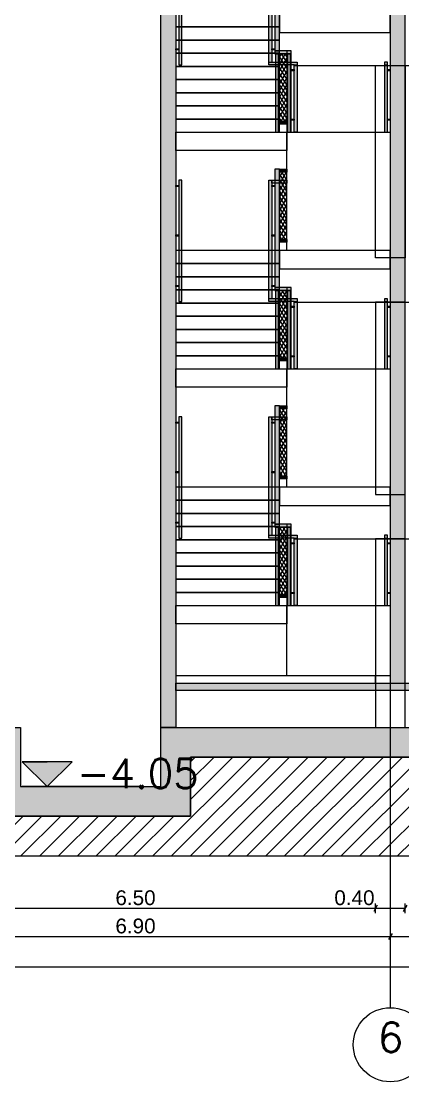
# Model space of a CAD drawing. Header units: millimetres. Extents: x 476244520 to 476657119, y 4620824743 to 4621446928.
# Drawn here: x 476641670 to 476646827, y 4621115729 to 4621130070 of the extents above; entities that cross this region are included whole.
import ezdxf

# ---------------------------------------------------------------- set-up
doc = ezdxf.new("R2010")
doc.units = ezdxf.units.MM
doc.header["$MEASUREMENT"] = 0
for name, color, linetype, lineweight in [('0_0 Architecture_Pen_No__7', 7, 'Continuous', 0), ('0_0 Architecture_Pen_No__8', 8, 'Continuous', 0), ('0_Pen_No__1_Pen_No__250', 7, 'Continuous', 0), ('0_Pen_No__250_Pen_No__142', 142, 'Continuous', 0), ('2D Drafting - General_Pen_No__250_Pen_No__7', 7, 'Continuous', 0), ('Annotation - Text_Pen_No__7_Pen_No__144', 144, 'Continuous', 0), ('gegmebi_Pen_No__7_Pen_No__250', 7, 'Continuous', 0), ('New_0_Pen_No__42_Pen_No__250_Pen_No__250', 7, 'Continuous', 0), ('New_2D Drafting - General_Pen_No__1', 1, 'Continuous', 0), ('New_2D Drafting - General_Pen_No__250_Pen_No__154', 154, 'Continuous', 0), ('New_2D Drafting - General_Pen_No__250_Pen_No__7', 7, 'Continuous', 0), ('New_2D Drafting - General_Pen_No__4', 7, 'Continuous', 0), ('New_2D Drafting - General_Pen_No__7_Pen_No__250', 7, 'Continuous', 0), ('New_2D Drafting - General_Pen_No__7_Pen_No__7', 7, 'Continuous', 0), ('New_gegmebi_Pen_No__7_Pen_No__4', 7, 'Continuous', 0), ('zoma_Pen_No__142', 142, 'Continuous', 0), ('zoma_Pen_No__1_Pen_No__142', 142, 'Continuous', 0), ('zoma_Pen_No__5_Pen_No__5_Pen_No__142', 142, 'Continuous', 0)]:
    doc.layers.add(name, color=color, linetype=linetype, lineweight=lineweight)
doc.layers.add('New_gegmebi_Pen_No__7_Pen_No__252', color=7, linetype='Continuous', lineweight=0, true_color=0x666666)
doc.layers.add('zoma', color=7, linetype='Continuous')
doc.styles.add('GENERATED_STYLE_2', font='arial.ttf')
doc.dimstyles.new('GENERATED_STYLE__1', dxfattribs={"dimtxt": 200, "dimasz": 64.421331, "dimexe": 0.18, "dimexo": 3, "dimgap": 0.09, "dimtad": 1, "dimtih": 1, "dimtoh": 1, "dimlfac": 0.001, "dimzin": 0, "dimdsep": 46, "dimtxsty": 'GENERATED_STYLE_2', "dimblk": 'ARROWHEAD_2', "dimblk1": 'ARROWHEAD_2', "dimblk2": 'ARROWHEAD_2', "dimcen": 0.09, "dimclrd": 142, "dimclre": 142, "dimclrt": 142, "dimadec": 0, "dimazin": 0, "dimtfac": 1, "dimtdec": 4, "dimtmove": 0, "dimatfit": 3, "dimfxl": 1, "dimtolj": 1, "dimtzin": 0, "dimarcsym": 0})
pattern_1 = [(60, (476844527.15, 4621385791.044), (-38.971143, 22.5), []), (122.833095, (476844527.15, 4621385791.044), (36.8060797, 18.75), [])]

# ---------------------------------------------------------------- blocks, each defined once
blk = doc.blocks.new('*D582', base_point=(476844527, 4621385791))
at = {"layer": 'zoma_Pen_No__142', "color": 142, "linetype": 'Continuous', "lineweight": 0, "transparency": 16777216}
for p, q in [((476612117, 4621117285), (476612159, 4621117285)), ((476612183, 4621117327), (476612134, 4621117243)), ((476612159, 4621117221), (476612159, 4621117349)), ((476612159, 4621117285), (476653559, 4621117285)), ((476653534, 4621117243), (476653583, 4621117327)), ((476653559, 4621117221), (476653559, 4621117349)), ((476653559, 4621117285), (476653600, 4621117285))]:
    blk.add_line(p, q, dxfattribs=at)
at = {"layer": 'zoma_Pen_No__142', "color": 142, "lineweight": 0, "transparency": 16777216, "insert": (476632517, 4621117325), "char_height": 200, "attachment_point": 7, "style": 'GENERATED_STYLE_2'}
blk.add_mtext('\\A1;{\\pql;\\fArial CYR|b0|i0|c204|p34;41.40}', dxfattribs=at)
blk = doc.blocks.new('ARROWHEAD_2')
at = {"color": 0, "linetype": 'Continuous', "lineweight": 0}
for p, q in [((0, 0), (-1, 0)), ((-0.38, -0.66), (0.38, 0.66))]:
    blk.add_line(p, q, dxfattribs=at)
blk = doc.blocks.new('*D587', base_point=(476844527, 4621385791))
at = {"layer": 'zoma_Pen_No__142', "color": 142, "linetype": 'Continuous', "lineweight": 0, "transparency": 16777216}
for p, q in [((476639783, 4621117736), (476639734, 4621117651)), ((476639759, 4621117630), (476639759, 4621117757)), ((476639759, 4621117693), (476646659, 4621117693)), ((476646683, 4621117736), (476646634, 4621117651)), ((476646659, 4621117630), (476646659, 4621117757))]:
    blk.add_line(p, q, dxfattribs=at)
at = {"layer": 'zoma_Pen_No__142', "color": 142, "lineweight": 0, "transparency": 16777216, "insert": (476642943, 4621117733), "char_height": 200, "attachment_point": 7, "style": 'GENERATED_STYLE_2'}
blk.add_mtext('\\A1;{\\pql;\\fArial CYR|b0|i0|c204|p34;6.90}', dxfattribs=at)
blk = doc.blocks.new('*D588', base_point=(476844527, 4621385791))
at = {"layer": 'zoma_Pen_No__142', "color": 142, "linetype": 'Continuous', "lineweight": 0, "transparency": 16777216}
for p, q in [((476646683, 4621117736), (476646634, 4621117651)), ((476646659, 4621117630), (476646659, 4621117757)), ((476646659, 4621117693), (476653559, 4621117693)), ((476653534, 4621117651), (476653583, 4621117736)), ((476653559, 4621117630), (476653559, 4621117757)), ((476653559, 4621117693), (476653600, 4621117693))]:
    blk.add_line(p, q, dxfattribs=at)
at = {"layer": 'zoma_Pen_No__142', "color": 142, "lineweight": 0, "transparency": 16777216, "insert": (476649843, 4621117733), "char_height": 200, "attachment_point": 7, "style": 'GENERATED_STYLE_2'}
blk.add_mtext('\\A1;{\\pql;\\fArial CYR|b0|i0|c204|p34;6.90}', dxfattribs=at)
blk = doc.blocks.new('*D702', base_point=(476844527, 4621385791))
at = {"layer": 'zoma_Pen_No__142', "color": 142, "linetype": 'Continuous', "lineweight": 0, "transparency": 16777216}
for p, q in [((476639983, 4621118117), (476639934, 4621118033)), ((476639959, 4621118011), (476639959, 4621118139)), ((476646483, 4621118117), (476646434, 4621118033)), ((476646459, 4621118011), (476646459, 4621118139)), ((476639959, 4621118075), (476646459, 4621118075))]:
    blk.add_line(p, q, dxfattribs=at)
at = {"layer": 'zoma_Pen_No__142', "color": 142, "lineweight": 0, "transparency": 16777216, "char_height": 200, "attachment_point": 7, "style": 'GENERATED_STYLE_2'}
for s, insert in [('\\A1;{\\pql;\\fArial CYR|b0|i0|c204|p34;6.50}', (476642943, 4621118115)), ('\\A1;{\\pql;\\fArial CYR|b0|i0|c204|p34;0.40}', (476645902, 4621118115))]:
    blk.add_mtext(s, dxfattribs=dict(at, insert=insert))
blk = doc.blocks.new('*D703', base_point=(476844527, 4621385791))
at = {"layer": 'zoma_Pen_No__142', "color": 142, "linetype": 'Continuous', "lineweight": 0, "transparency": 16777216}
for p, q in [((476646483, 4621118117), (476646434, 4621118033)), ((476646459, 4621118011), (476646459, 4621118139))]:
    blk.add_line(p, q, dxfattribs=at)
blk = doc.blocks.new('*D704', base_point=(476844527, 4621385791))
at = {"layer": 'zoma_Pen_No__142', "color": 142, "linetype": 'Continuous', "lineweight": 0, "transparency": 16777216}
for p, q in [((476646483, 4621118117), (476646434, 4621118033)), ((476646459, 4621118011), (476646459, 4621118139)), ((476646883, 4621118117), (476646834, 4621118033)), ((476646859, 4621118011), (476646859, 4621118139)), ((476646459, 4621118075), (476646859, 4621118075))]:
    blk.add_line(p, q, dxfattribs=at)

msp = doc.modelspace()

# ---------------------------------------------------------------- hatches: boundary and pattern name
at = {"layer": '0_0 Architecture_Pen_No__8', "linetype": 'Continuous', "lineweight": 0, "true_color": 0x404040}
msp.add_hatch(color=250, dxfattribs=at).paths.add_polyline_path([(476611958.839, 4621120519.777), (476622158.839, 4621120519.777), (476622158.839, 4621119719.665), (476624058.839, 4621119719.665), (476624058.839, 4621120519.777), (476624750.499, 4621120519.777), (476641658.838, 4621120519.777), (476641658.838, 4621119719.665), (476643558.838, 4621119719.665), (476643558.838, 4621120519.777), (476644250.498, 4621120519.777), (476653758.839, 4621120519.777), (476653758.839, 4621120119.776), (476643958.498, 4621120119.776), (476643958.498, 4621119719.665), (476643958.498, 4621119319.665), (476641458.838, 4621119319.665), (476641258.872, 4621119319.665), (476641258.872, 4621120119.776), (476624458.499, 4621120119.776), (476624458.499, 4621119719.665), (476624458.499, 4621119319.665), (476621958.839, 4621119319.665), (476621758.873, 4621119319.665), (476621758.873, 4621120119.777), (476611958.839, 4621120119.777)])
at = {"layer": '0_Pen_No__250_Pen_No__142', "linetype": 'Continuous', "lineweight": 0}
msp.add_hatch(color=142, dxfattribs=at).paths.add_polyline_path([(476642019.202, 4621119719.665), (476642356.73, 4621120057.359), (476641681.508, 4621120057.194)])
at = {"layer": '2D Drafting - General_Pen_No__250_Pen_No__7', "linetype": 'Continuous', "lineweight": 0}
msp.add_hatch(color=7, dxfattribs=at).paths.add_polyline_path([(476643758.838, 4621121119.777), (476653558.81, 4621121119.777), (476653558.81, 4621121019.777), (476643758.838, 4621121019.777)])
at = {"layer": 'New_2D Drafting - General_Pen_No__1', "linetype": 'Continuous', "lineweight": 0}
for points in [[(476645158.839, 4621129667.945), (476645158.839, 4621131269.947), (476645098.839, 4621131269.947), (476645098.839, 4621129667.947)], [(476643798.839, 4621129480.216), (476643838.839, 4621129480.216), (476643838.839, 4621131119.917), (476643798.839, 4621131119.917)], [(476645399.002, 4621129518.247), (476645399.002, 4621129480.247), (476645399.002, 4621128567.946), (476645359.338, 4621128567.946), (476645359.338, 4621129478.247), (476645018.839, 4621129478.247), (476645018.839, 4621131119.947), (476645058.839, 4621131119.947), (476645058.839, 4621129518.247)], [(476643758.839, 4621129698.041), (476643798.839, 4621129698.041), (476643798.839, 4621129683.427), (476643758.839, 4621129683.427)], [(476645058.839, 4621129697.071), (476645098.839, 4621129697.071), (476645098.839, 4621129682.458), (476645058.839, 4621129682.458)], [(476645319.338, 4621129627.959), (476645319.338, 4621129667.947), (476645098.839, 4621129667.947), (476645098.839, 4621129627.965)], [(476645108.339, 4621128567.947), (476645148.819, 4621128567.947), (476645148.819, 4621129627.961), (476645108.339, 4621129627.961)], [(476645319.338, 4621128567.946), (476645319.338, 4621129667.947), (476645259.338, 4621129667.947), (476645259.338, 4621128567.947)], [(476645268.838, 4621128567.947), (476645309.319, 4621128567.947), (476645309.319, 4621129627.961), (476645268.838, 4621129627.961)], [(476645319.338, 4621129415.372), (476645359.338, 4621129415.372), (476645359.338, 4621129400.759), (476645319.338, 4621129400.759)], [(476646578.839, 4621128567.918), (476646618.839, 4621128567.918), (476646618.839, 4621129517.918), (476646578.839, 4621129517.918)], [(476646618.839, 4621129415.344), (476646658.838, 4621129415.344), (476646658.838, 4621129400.73), (476646618.839, 4621129400.73)], [(476645148.827, 4621128717.947), (476645268.832, 4621128717.947), (476645268.832, 4621128678.334), (476645148.827, 4621128678.334)], [(476645319.338, 4621128745.108), (476645359.338, 4621128745.108), (476645359.338, 4621128730.495), (476645319.338, 4621128730.495)], [(476646618.839, 4621128745.079), (476646658.838, 4621128745.079), (476646658.838, 4621128730.466), (476646618.839, 4621128730.466)], [(476645158.839, 4621126467.945), (476645158.839, 4621128069.947), (476645098.839, 4621128069.947), (476645098.839, 4621126467.947)], [(476645158.839, 4621128069.947), (476645258.839, 4621128069.947), (476645258.839, 4621128030.334), (476645158.839, 4621128030.334)], [(476643758.839, 4621127849.887), (476643798.839, 4621127849.887), (476643798.839, 4621127835.274), (476643758.839, 4621127835.274)], [(476643798.839, 4621126280.216), (476643838.839, 4621126280.216), (476643838.839, 4621127919.917), (476643798.839, 4621127919.917)], [(476645399.002, 4621126318.247), (476645399.002, 4621126280.247), (476645399.002, 4621125367.946), (476645359.338, 4621125367.946), (476645359.338, 4621126278.247), (476645018.839, 4621126278.247), (476645018.839, 4621127919.947), (476645058.839, 4621127919.947), (476645058.839, 4621126318.247)], [(476645058.839, 4621127919.947), (476645258.831, 4621127919.947), (476645258.831, 4621127880.334), (476645058.839, 4621127880.334)], [(476645058.839, 4621127849.918), (476645098.839, 4621127849.918), (476645098.839, 4621127835.304), (476645058.839, 4621127835.304)], [(476643758.839, 4621127179.623), (476643798.839, 4621127179.623), (476643798.839, 4621127165.009), (476643758.839, 4621127165.009)], [(476645058.839, 4621127179.653), (476645098.839, 4621127179.653), (476645098.839, 4621127165.04), (476645058.839, 4621127165.04)], [(476645158.839, 4621127119.947), (476645258.839, 4621127119.947), (476645258.839, 4621127080.334), (476645158.839, 4621127080.334)], [(476643758.839, 4621126498.041), (476643798.839, 4621126498.041), (476643798.839, 4621126483.427), (476643758.839, 4621126483.427)], [(476645058.839, 4621126497.071), (476645098.839, 4621126497.071), (476645098.839, 4621126482.458), (476645058.839, 4621126482.458)], [(476645319.338, 4621126427.959), (476645319.338, 4621126467.947), (476645098.839, 4621126467.947), (476645098.839, 4621126427.965)], [(476645108.339, 4621125367.947), (476645148.819, 4621125367.947), (476645148.819, 4621126427.961), (476645108.339, 4621126427.961)], [(476645319.338, 4621125367.946), (476645319.338, 4621126467.947), (476645259.338, 4621126467.947), (476645259.338, 4621125367.947)], [(476645268.838, 4621125367.947), (476645309.319, 4621125367.947), (476645309.319, 4621126427.961), (476645268.838, 4621126427.961)], [(476646578.839, 4621125367.918), (476646618.839, 4621125367.918), (476646618.839, 4621126317.918), (476646578.839, 4621126317.918)], [(476645319.338, 4621126215.372), (476645359.338, 4621126215.372), (476645359.338, 4621126200.759), (476645319.338, 4621126200.759)], [(476646618.839, 4621126215.344), (476646658.838, 4621126215.344), (476646658.838, 4621126200.73), (476646618.839, 4621126200.73)], [(476645319.338, 4621125545.108), (476645359.338, 4621125545.108), (476645359.338, 4621125530.495), (476645319.338, 4621125530.495)], [(476646618.839, 4621125545.079), (476646658.838, 4621125545.079), (476646658.838, 4621125530.466), (476646618.839, 4621125530.466)], [(476645148.827, 4621125517.947), (476645268.832, 4621125517.947), (476645268.832, 4621125478.334), (476645148.827, 4621125478.334)], [(476645158.839, 4621123268.945), (476645158.839, 4621124869.947), (476645098.839, 4621124869.947), (476645098.839, 4621123268.947)], [(476645158.839, 4621124869.947), (476645258.839, 4621124869.947), (476645258.839, 4621124830.334), (476645158.839, 4621124830.334)], [(476643798.839, 4621123080.216), (476643838.839, 4621123080.216), (476643838.839, 4621124719.917), (476643798.839, 4621124719.917)], [(476645399.002, 4621123119.247), (476645399.002, 4621123080.247), (476645399.002, 4621122168.947), (476645359.338, 4621122168.947), (476645359.338, 4621123079.247), (476645018.839, 4621123079.247), (476645018.839, 4621124719.947), (476645058.839, 4621124719.947), (476645058.839, 4621123119.247)], [(476645058.839, 4621124719.947), (476645258.831, 4621124719.947), (476645258.831, 4621124680.334), (476645058.839, 4621124680.334)], [(476643758.839, 4621124649.887), (476643798.839, 4621124649.887), (476643798.839, 4621124635.274), (476643758.839, 4621124635.274)], [(476645058.839, 4621124649.918), (476645098.839, 4621124649.918), (476645098.839, 4621124635.304), (476645058.839, 4621124635.304)], [(476643758.839, 4621123979.623), (476643798.839, 4621123979.623), (476643798.839, 4621123965.009), (476643758.839, 4621123965.009)], [(476645058.839, 4621123979.653), (476645098.839, 4621123979.653), (476645098.839, 4621123965.04), (476645058.839, 4621123965.04)], [(476645158.839, 4621123919.947), (476645258.839, 4621123919.947), (476645258.839, 4621123880.334), (476645158.839, 4621123880.334)], [(476643758.839, 4621123298.041), (476643798.839, 4621123298.041), (476643798.839, 4621123283.427), (476643758.839, 4621123283.427)], [(476645058.839, 4621123297.071), (476645098.839, 4621123297.071), (476645098.839, 4621123282.458), (476645058.839, 4621123282.458)], [(476645319.338, 4621123228.959), (476645319.338, 4621123268.947), (476645098.839, 4621123268.947), (476645098.839, 4621123228.965)], [(476645319.338, 4621122168.946), (476645319.338, 4621123268.947), (476645259.338, 4621123268.947), (476645259.338, 4621122168.947)], [(476645108.339, 4621122168.947), (476645148.819, 4621122168.947), (476645148.819, 4621123228.961), (476645108.339, 4621123228.961)], [(476645268.838, 4621122168.947), (476645309.319, 4621122168.947), (476645309.319, 4621123228.961), (476645268.838, 4621123228.961)], [(476646578.839, 4621122168.947), (476646618.839, 4621122168.947), (476646618.839, 4621123118.947), (476646578.839, 4621123118.947)], [(476645319.338, 4621123016.372), (476645359.338, 4621123016.372), (476645359.338, 4621123001.759), (476645319.338, 4621123001.759)], [(476646618.839, 4621123016.372), (476646658.838, 4621123016.372), (476646658.838, 4621123001.759), (476646618.839, 4621123001.759)], [(476645148.827, 4621122318.947), (476645268.832, 4621122318.947), (476645268.832, 4621122279.334), (476645148.827, 4621122279.334)], [(476645319.338, 4621122346.108), (476645359.338, 4621122346.108), (476645359.338, 4621122331.495), (476645319.338, 4621122331.495)], [(476646618.839, 4621122346.108), (476646658.838, 4621122346.108), (476646658.838, 4621122331.495), (476646618.839, 4621122331.495)]]:
    msp.add_hatch(color=1, dxfattribs=at).paths.add_polyline_path(points)
h = msp.add_hatch(dxfattribs=at)
h.set_pattern_fill('BATT_INSULATION', color=1, style=0, pattern_type=2)
h.set_pattern_definition(pattern_1)
h.paths.add_polyline_path([(476645268.838, 4621128717.947), (476645268.838, 4621129627.963), (476645148.819, 4621129627.961), (476645148.838, 4621128717.947)])
h = msp.add_hatch(dxfattribs=at)
h.set_pattern_fill('BATT_INSULATION', color=1, style=0, pattern_type=2)
h.set_pattern_definition(pattern_1)
h.paths.add_polyline_path([(476645258.839, 4621127119.947), (476645258.839, 4621128030.336), (476645158.839, 4621128030.334), (476645158.85, 4621127119.947)])
h = msp.add_hatch(dxfattribs=at)
h.set_pattern_fill('BATT_INSULATION', color=1, style=0, pattern_type=2)
h.set_pattern_definition(pattern_1)
h.paths.add_polyline_path([(476645268.838, 4621125517.947), (476645268.838, 4621126427.963), (476645148.819, 4621126427.961), (476645148.838, 4621125517.947)])
h = msp.add_hatch(dxfattribs=at)
h.set_pattern_fill('BATT_INSULATION', color=1, style=0, pattern_type=2)
h.set_pattern_definition(pattern_1)
h.paths.add_polyline_path([(476645258.839, 4621123919.947), (476645258.839, 4621124830.336), (476645158.839, 4621124830.334), (476645158.85, 4621123919.947)])
h = msp.add_hatch(dxfattribs=at)
h.set_pattern_fill('BATT_INSULATION', color=1, style=0, pattern_type=2)
h.set_pattern_definition(pattern_1)
h.paths.add_polyline_path([(476645268.838, 4621122318.947), (476645268.838, 4621123228.963), (476645148.819, 4621123228.961), (476645148.838, 4621122318.947)])
at = {"layer": 'New_2D Drafting - General_Pen_No__250_Pen_No__154', "linetype": 'Continuous', "lineweight": 0}
msp.add_hatch(color=154, dxfattribs=at).paths.add_polyline_path([(476643558.838, 4621137419.154), (476643758.838, 4621137419.154), (476643758.838, 4621120519.777), (476643558.838, 4621120519.777)])
at = {"layer": 'New_2D Drafting - General_Pen_No__250_Pen_No__7', "linetype": 'Continuous', "lineweight": 0}
msp.add_hatch(color=7, dxfattribs=at).paths.add_polyline_path([(476646658.839, 4621121119.777), (476646858.839, 4621121119.777), (476646858.839, 4621136239.895), (476646658.839, 4621136239.895)])
at = {"layer": 'New_2D Drafting - General_Pen_No__7_Pen_No__7', "linetype": 'Continuous', "lineweight": 0}
h = msp.add_hatch(dxfattribs=at)
h.set_pattern_fill('MASONRY_BLOCK', style=0, pattern_type=2)
h.set_pattern_definition([(45, (476844527.15, 4621385791.04), (-127.27922, 127.27922), [])])
h.paths.add_polyline_path([(476608373.963, 4621118777.451), (476608373.963, 4621121219.909), (476611958.839, 4621121219.909), (476611958.839, 4621120119.777), (476621758.873, 4621120119.776), (476621758.873, 4621119319.665), (476624458.499, 4621119319.665), (476624458.499, 4621120119.776), (476641258.872, 4621120119.776), (476641258.872, 4621119319.665), (476643958.498, 4621119319.665), (476643958.498, 4621120119.776), (476653758.839, 4621120119.777), (476653758.839, 4621121220.445), (476657118.985, 4621121220.445), (476657118.985, 4621118777.451)])

# ---------------------------------------------------------------- linework, layer by layer
at = {"layer": '0_0 Architecture_Pen_No__7', "color": 7, "linetype": 'Continuous', "lineweight": 0, "flags": 128}
msp.add_lwpolyline([(476624750.499, 4621120519.777), (476641658.838, 4621120519.777), (476641658.838, 4621119719.665), (476643558.838, 4621119719.665), (476643558.838, 4621120519.777), (476644250.498, 4621120519.777), (476653758.839, 4621120519.777), (476653758.839, 4621120119.776), (476643958.498, 4621120119.776), (476643958.498, 4621119719.665), (476643958.498, 4621119319.665), (476641458.838, 4621119319.665), (476641258.872, 4621119319.665), (476641258.872, 4621120119.776), (476624458.499, 4621120119.776)], dxfattribs=at)
at = {"layer": '0_Pen_No__1_Pen_No__250', "color": 7, "linetype": 'Continuous', "lineweight": 0, "flags": 128}
for points in [[(476642019.202, 4621119719.665), (476641681.508, 4621120057.194), (476642019.119, 4621120057.276)], [(476642019.202, 4621119719.665), (476642356.73, 4621120057.359), (476642019.119, 4621120057.276)], [(476643281.591, 4621119719.973), (476641681.591, 4621119719.583)]]:
    msp.add_lwpolyline(points, dxfattribs=at)
at = {"layer": '0_Pen_No__250_Pen_No__142', "color": 142, "linetype": 'Continuous', "lineweight": 0, "flags": 128}
msp.add_lwpolyline([(476642019.202, 4621119719.665), (476642356.73, 4621120057.359), (476641681.508, 4621120057.194)], close=True, dxfattribs=at)
at = {"layer": '2D Drafting - General_Pen_No__250_Pen_No__7', "color": 7, "linetype": 'Continuous', "lineweight": 0, "flags": 128}
msp.add_lwpolyline([(476643758.838, 4621121119.777), (476653558.81, 4621121119.777), (476653558.81, 4621121019.777), (476643758.838, 4621121019.777)], close=True, dxfattribs=at)
at = {"layer": 'gegmebi_Pen_No__7_Pen_No__250', "color": 7, "linetype": 'Continuous', "lineweight": 0, "flags": 128}
msp.add_lwpolyline([(476643758.838, 4621121119.777), (476646458.839, 4621121119.777), (476646458.839, 4621121219.909), (476643758.838, 4621121219.909)], close=True, dxfattribs=at)
at = {"layer": 'New_0_Pen_No__42_Pen_No__250_Pen_No__250', "color": 7, "linetype": 'Continuous', "lineweight": 0}
for p, q in [((476645018.839, 4621129518.247), (476645058.839, 4621129518.247)), ((476645359.338, 4621129478.247), (476645399.338, 4621129478.247)), ((476646578.839, 4621129478.947), (476646618.839, 4621129478.947)), ((476645018.839, 4621126318.247), (476645058.839, 4621126318.247)), ((476645359.338, 4621126278.247), (476645399.338, 4621126278.247)), ((476646578.839, 4621126278.947), (476646618.839, 4621126278.947)), ((476645018.839, 4621123119.247), (476645058.839, 4621123119.247)), ((476645359.338, 4621123079.247), (476645399.338, 4621123079.247)), ((476646578.839, 4621123078.947), (476646618.839, 4621123078.947))]:
    msp.add_line(p, q, dxfattribs=at)
at = {"layer": 'New_2D Drafting - General_Pen_No__250_Pen_No__7', "color": 7, "linetype": 'Continuous', "lineweight": 0, "flags": 128}
for points in [[(476643558.838, 4621137419.154), (476643758.838, 4621137419.154), (476643758.838, 4621120519.777), (476643558.838, 4621120519.777)], [(476646658.839, 4621121119.777), (476646858.839, 4621121119.777), (476646858.839, 4621136239.895), (476646658.839, 4621136239.895)]]:
    msp.add_lwpolyline(points, close=True, dxfattribs=at)
at = {"layer": 'New_2D Drafting - General_Pen_No__4', "color": 7, "linetype": 'Continuous', "lineweight": 0, "flags": 128}
for points in [[(476645158.839, 4621129667.945), (476645158.839, 4621131269.947), (476645098.839, 4621131269.947), (476645098.839, 4621129667.947)], [(476643798.839, 4621129480.216), (476643838.839, 4621129480.216), (476643838.839, 4621131119.917), (476643798.839, 4621131119.917)], [(476645399.002, 4621129518.247), (476645399.002, 4621129480.247), (476645399.002, 4621128567.946), (476645359.338, 4621128567.946), (476645359.338, 4621129478.247), (476645018.839, 4621129478.247), (476645018.839, 4621131119.947), (476645058.839, 4621131119.947), (476645058.839, 4621129518.247)], [(476643758.839, 4621129698.041), (476643798.839, 4621129698.041), (476643798.839, 4621129683.427), (476643758.839, 4621129683.427)], [(476645058.839, 4621129697.071), (476645098.839, 4621129697.071), (476645098.839, 4621129682.458), (476645058.839, 4621129682.458)], [(476645319.338, 4621129627.959), (476645319.338, 4621129667.947), (476645098.839, 4621129667.947), (476645098.839, 4621129627.965)], [(476645108.339, 4621128567.947), (476645148.819, 4621128567.947), (476645148.819, 4621129627.961), (476645108.339, 4621129627.961)], [(476645268.838, 4621128717.947), (476645268.838, 4621129627.963), (476645148.819, 4621129627.961), (476645148.838, 4621128717.947)], [(476645319.338, 4621128567.946), (476645319.338, 4621129667.947), (476645259.338, 4621129667.947), (476645259.338, 4621128567.947)], [(476645268.838, 4621128567.947), (476645309.319, 4621128567.947), (476645309.319, 4621129627.961), (476645268.838, 4621129627.961)], [(476645319.338, 4621129415.372), (476645359.338, 4621129415.372), (476645359.338, 4621129400.759), (476645319.338, 4621129400.759)], [(476646578.839, 4621128567.918), (476646618.839, 4621128567.918), (476646618.839, 4621129517.918), (476646578.839, 4621129517.918)], [(476646618.839, 4621129415.344), (476646658.838, 4621129415.344), (476646658.838, 4621129400.73), (476646618.839, 4621129400.73)], [(476645148.827, 4621128717.947), (476645268.832, 4621128717.947), (476645268.832, 4621128678.334), (476645148.827, 4621128678.334)], [(476645319.338, 4621128745.108), (476645359.338, 4621128745.108), (476645359.338, 4621128730.495), (476645319.338, 4621128730.495)], [(476646618.839, 4621128745.079), (476646658.838, 4621128745.079), (476646658.838, 4621128730.466), (476646618.839, 4621128730.466)], [(476645158.839, 4621126467.945), (476645158.839, 4621128069.947), (476645098.839, 4621128069.947), (476645098.839, 4621126467.947)], [(476645158.839, 4621128069.947), (476645258.839, 4621128069.947), (476645258.839, 4621128030.334), (476645158.839, 4621128030.334)], [(476645258.839, 4621127119.947), (476645258.839, 4621128030.336), (476645158.839, 4621128030.334), (476645158.85, 4621127119.947)], [(476643758.839, 4621127849.887), (476643798.839, 4621127849.887), (476643798.839, 4621127835.274), (476643758.839, 4621127835.274)], [(476643798.839, 4621126280.216), (476643838.839, 4621126280.216), (476643838.839, 4621127919.917), (476643798.839, 4621127919.917)], [(476645399.002, 4621126318.247), (476645399.002, 4621126280.247), (476645399.002, 4621125367.946), (476645359.338, 4621125367.946), (476645359.338, 4621126278.247), (476645018.839, 4621126278.247), (476645018.839, 4621127919.947), (476645058.839, 4621127919.947), (476645058.839, 4621126318.247)], [(476645058.839, 4621127919.947), (476645258.831, 4621127919.947), (476645258.831, 4621127880.334), (476645058.839, 4621127880.334)], [(476645058.839, 4621127849.918), (476645098.839, 4621127849.918), (476645098.839, 4621127835.304), (476645058.839, 4621127835.304)], [(476643758.839, 4621127179.623), (476643798.839, 4621127179.623), (476643798.839, 4621127165.009), (476643758.839, 4621127165.009)], [(476645058.839, 4621127179.653), (476645098.839, 4621127179.653), (476645098.839, 4621127165.04), (476645058.839, 4621127165.04)], [(476645158.839, 4621127119.947), (476645258.839, 4621127119.947), (476645258.839, 4621127080.334), (476645158.839, 4621127080.334)], [(476643758.839, 4621126498.041), (476643798.839, 4621126498.041), (476643798.839, 4621126483.427), (476643758.839, 4621126483.427)], [(476645058.839, 4621126497.071), (476645098.839, 4621126497.071), (476645098.839, 4621126482.458), (476645058.839, 4621126482.458)], [(476645319.338, 4621126427.959), (476645319.338, 4621126467.947), (476645098.839, 4621126467.947), (476645098.839, 4621126427.965)], [(476645108.339, 4621125367.947), (476645148.819, 4621125367.947), (476645148.819, 4621126427.961), (476645108.339, 4621126427.961)], [(476645268.838, 4621125517.947), (476645268.838, 4621126427.963), (476645148.819, 4621126427.961), (476645148.838, 4621125517.947)], [(476645319.338, 4621125367.946), (476645319.338, 4621126467.947), (476645259.338, 4621126467.947), (476645259.338, 4621125367.947)], [(476645268.838, 4621125367.947), (476645309.319, 4621125367.947), (476645309.319, 4621126427.961), (476645268.838, 4621126427.961)], [(476646578.839, 4621125367.918), (476646618.839, 4621125367.918), (476646618.839, 4621126317.918), (476646578.839, 4621126317.918)], [(476645319.338, 4621126215.372), (476645359.338, 4621126215.372), (476645359.338, 4621126200.759), (476645319.338, 4621126200.759)], [(476646618.839, 4621126215.344), (476646658.838, 4621126215.344), (476646658.838, 4621126200.73), (476646618.839, 4621126200.73)], [(476645319.338, 4621125545.108), (476645359.338, 4621125545.108), (476645359.338, 4621125530.495), (476645319.338, 4621125530.495)], [(476646618.839, 4621125545.079), (476646658.838, 4621125545.079), (476646658.838, 4621125530.466), (476646618.839, 4621125530.466)], [(476645148.827, 4621125517.947), (476645268.832, 4621125517.947), (476645268.832, 4621125478.334), (476645148.827, 4621125478.334)], [(476645158.839, 4621123268.945), (476645158.839, 4621124869.947), (476645098.839, 4621124869.947), (476645098.839, 4621123268.947)], [(476645158.839, 4621124869.947), (476645258.839, 4621124869.947), (476645258.839, 4621124830.334), (476645158.839, 4621124830.334)], [(476645258.839, 4621123919.947), (476645258.839, 4621124830.336), (476645158.839, 4621124830.334), (476645158.85, 4621123919.947)], [(476643798.839, 4621123080.216), (476643838.839, 4621123080.216), (476643838.839, 4621124719.917), (476643798.839, 4621124719.917)], [(476645399.002, 4621123119.247), (476645399.002, 4621123080.247), (476645399.002, 4621122168.947), (476645359.338, 4621122168.947), (476645359.338, 4621123079.247), (476645018.839, 4621123079.247), (476645018.839, 4621124719.947), (476645058.839, 4621124719.947), (476645058.839, 4621123119.247)], [(476645058.839, 4621124719.947), (476645258.831, 4621124719.947), (476645258.831, 4621124680.334), (476645058.839, 4621124680.334)], [(476643758.839, 4621124649.887), (476643798.839, 4621124649.887), (476643798.839, 4621124635.274), (476643758.839, 4621124635.274)], [(476645058.839, 4621124649.918), (476645098.839, 4621124649.918), (476645098.839, 4621124635.304), (476645058.839, 4621124635.304)], [(476643758.839, 4621123979.623), (476643798.839, 4621123979.623), (476643798.839, 4621123965.009), (476643758.839, 4621123965.009)], [(476645058.839, 4621123979.653), (476645098.839, 4621123979.653), (476645098.839, 4621123965.04), (476645058.839, 4621123965.04)], [(476645158.839, 4621123919.947), (476645258.839, 4621123919.947), (476645258.839, 4621123880.334), (476645158.839, 4621123880.334)], [(476643758.839, 4621123298.041), (476643798.839, 4621123298.041), (476643798.839, 4621123283.427), (476643758.839, 4621123283.427)], [(476645058.839, 4621123297.071), (476645098.839, 4621123297.071), (476645098.839, 4621123282.458), (476645058.839, 4621123282.458)], [(476645319.338, 4621123228.959), (476645319.338, 4621123268.947), (476645098.839, 4621123268.947), (476645098.839, 4621123228.965)], [(476645319.338, 4621122168.946), (476645319.338, 4621123268.947), (476645259.338, 4621123268.947), (476645259.338, 4621122168.947)], [(476645108.339, 4621122168.947), (476645148.819, 4621122168.947), (476645148.819, 4621123228.961), (476645108.339, 4621123228.961)], [(476645268.838, 4621122318.947), (476645268.838, 4621123228.963), (476645148.819, 4621123228.961), (476645148.838, 4621122318.947)], [(476645268.838, 4621122168.947), (476645309.319, 4621122168.947), (476645309.319, 4621123228.961), (476645268.838, 4621123228.961)], [(476646578.839, 4621122168.947), (476646618.839, 4621122168.947), (476646618.839, 4621123118.947), (476646578.839, 4621123118.947)], [(476645319.338, 4621123016.372), (476645359.338, 4621123016.372), (476645359.338, 4621123001.759), (476645319.338, 4621123001.759)], [(476646618.839, 4621123016.372), (476646658.838, 4621123016.372), (476646658.838, 4621123001.759), (476646618.839, 4621123001.759)], [(476645148.827, 4621122318.947), (476645268.832, 4621122318.947), (476645268.832, 4621122279.334), (476645148.827, 4621122279.334)], [(476645319.338, 4621122346.108), (476645359.338, 4621122346.108), (476645359.338, 4621122331.495), (476645319.338, 4621122331.495)], [(476646618.839, 4621122346.108), (476646658.838, 4621122346.108), (476646658.838, 4621122331.495), (476646618.839, 4621122331.495)]]:
    msp.add_lwpolyline(points, close=True, dxfattribs=at)
at = {"layer": 'New_2D Drafting - General_Pen_No__7_Pen_No__250', "color": 7, "linetype": 'Continuous', "lineweight": 0, "flags": 128}
msp.add_lwpolyline([(476608373.963, 4621118777.451), (476608373.963, 4621121219.909), (476611958.839, 4621121219.909), (476611958.839, 4621120119.777), (476621758.873, 4621120119.776), (476621758.873, 4621119319.665), (476624458.499, 4621119319.665), (476624458.499, 4621120119.776), (476641258.872, 4621120119.776), (476641258.872, 4621119319.665), (476643958.498, 4621119319.665), (476643958.498, 4621120119.776), (476653758.839, 4621120119.777), (476653758.839, 4621121220.445), (476657118.985, 4621121220.445), (476657118.985, 4621118777.451)], close=True, dxfattribs=at)
at = {"layer": 'New_gegmebi_Pen_No__7_Pen_No__252', "color": 251, "linetype": 'Continuous', "lineweight": 0, "true_color": 0x666666}
for p, q in [((476645359.34, 4621129469.173), (476650058.645, 4621129469.903)), ((476645359.34, 4621126269.173), (476650058.645, 4621126269.903)), ((476645359.338, 4621123070.434), (476653358.839, 4621123070.434))]:
    msp.add_line(p, q, dxfattribs=at)
at = {"layer": 'New_gegmebi_Pen_No__7_Pen_No__4', "color": 7, "linetype": 'Continuous', "lineweight": 0}
for points in [[(476645158.839, 4621130169.917), (476643758.838, 4621130169.917), (476643758.838, 4621129991.917), (476645158.839, 4621129991.917)], [(476645158.839, 4621129919.379), (476646658.839, 4621129919.379), (476646658.839, 4621130169.917), (476645158.839, 4621130169.917)], [(476645158.839, 4621129991.917), (476643758.838, 4621129991.917), (476643758.838, 4621129813.917), (476645158.839, 4621129813.917)], [(476645158.839, 4621129813.917), (476643758.838, 4621129813.917), (476643758.838, 4621129635.917), (476645158.839, 4621129635.917)], [(476645158.839, 4621129635.917), (476643758.838, 4621129635.917), (476643758.838, 4621129457.918), (476645158.839, 4621129457.918)], [(476645158.839, 4621129457.918), (476643758.838, 4621129457.918), (476643758.838, 4621129279.918), (476645158.839, 4621129279.918)], [(476646858.839, 4621126869.886), (476646458.839, 4621126869.886), (476646458.839, 4621129470.257), (476646858.839, 4621129470.257)], [(476645158.839, 4621129279.918), (476643758.838, 4621129279.918), (476643758.838, 4621129101.918), (476645158.839, 4621129101.918)], [(476645158.839, 4621129101.918), (476643758.838, 4621129101.918), (476643758.838, 4621128923.918), (476645158.839, 4621128923.918)], [(476645158.839, 4621128923.918), (476643758.838, 4621128923.918), (476643758.838, 4621128745.918), (476645158.839, 4621128745.918)], [(476645158.839, 4621128745.918), (476643758.838, 4621128745.918), (476643758.838, 4621128567.918), (476645158.839, 4621128567.918)], [(476645258.838, 4621128320.379), (476643758.838, 4621128320.379), (476643758.838, 4621128567.918), (476645258.838, 4621128567.918)], [(476645258.838, 4621128567.918), (476646658.839, 4621128567.918), (476646658.839, 4621126969.917), (476645258.838, 4621126969.917)], [(476645158.839, 4621126969.917), (476643758.838, 4621126969.917), (476643758.838, 4621126791.917), (476645158.839, 4621126791.917)], [(476645158.839, 4621126719.379), (476646658.839, 4621126719.379), (476646658.839, 4621126969.917), (476645158.839, 4621126969.917)], [(476645158.839, 4621126791.917), (476643758.838, 4621126791.917), (476643758.838, 4621126613.917), (476645158.839, 4621126613.917)], [(476645158.839, 4621126613.917), (476643758.838, 4621126613.917), (476643758.838, 4621126435.917), (476645158.839, 4621126435.917)], [(476645158.839, 4621126435.917), (476643758.838, 4621126435.917), (476643758.838, 4621126257.918), (476645158.839, 4621126257.918)], [(476646458.839, 4621123669.942), (476646858.839, 4621123669.942), (476646858.839, 4621126270.434), (476646458.839, 4621126270.434)], [(476645158.839, 4621126257.918), (476643758.838, 4621126257.918), (476643758.838, 4621126079.918), (476645158.839, 4621126079.918)], [(476645158.839, 4621126079.918), (476643758.838, 4621126079.918), (476643758.838, 4621125901.918), (476645158.839, 4621125901.918)], [(476645158.839, 4621125901.918), (476643758.838, 4621125901.918), (476643758.838, 4621125723.918), (476645158.839, 4621125723.918)], [(476645158.839, 4621125723.918), (476643758.838, 4621125723.918), (476643758.838, 4621125545.918), (476645158.839, 4621125545.918)], [(476645158.839, 4621125545.918), (476643758.838, 4621125545.918), (476643758.838, 4621125367.918), (476645158.839, 4621125367.918)], [(476645258.838, 4621125120.379), (476643758.838, 4621125120.379), (476643758.838, 4621125367.918), (476645258.838, 4621125367.918)], [(476645258.838, 4621125367.918), (476646658.839, 4621125367.918), (476646658.839, 4621123769.917), (476645258.838, 4621123769.917)], [(476645158.839, 4621123769.917), (476643758.838, 4621123769.917), (476643758.838, 4621123591.917), (476645158.839, 4621123591.917)], [(476645158.839, 4621123519.379), (476646658.839, 4621123519.379), (476646658.839, 4621123769.917), (476645158.839, 4621123769.917)], [(476645158.839, 4621123591.917), (476643758.838, 4621123591.917), (476643758.838, 4621123413.917), (476645158.839, 4621123413.917)], [(476645158.839, 4621123413.917), (476643758.838, 4621123413.917), (476643758.838, 4621123235.917), (476645158.839, 4621123235.917)], [(476645158.839, 4621123235.917), (476643758.838, 4621123235.917), (476643758.838, 4621123057.918), (476645158.839, 4621123057.918)], [(476645158.839, 4621123057.918), (476643758.838, 4621123057.918), (476643758.838, 4621122879.918), (476645158.839, 4621122879.918)], [(476646458.839, 4621120519.777), (476646858.839, 4621120519.777), (476646858.839, 4621123070.434), (476646458.839, 4621123070.434)], [(476645158.839, 4621122879.918), (476643758.838, 4621122879.918), (476643758.838, 4621122701.918), (476645158.839, 4621122701.918)], [(476645158.839, 4621122701.918), (476643758.838, 4621122701.918), (476643758.838, 4621122523.918), (476645158.839, 4621122523.918)], [(476645158.839, 4621122523.918), (476643758.838, 4621122523.918), (476643758.838, 4621122345.918), (476645158.839, 4621122345.918)], [(476645158.839, 4621122345.918), (476643758.838, 4621122345.918), (476643758.838, 4621122168.947), (476645158.839, 4621122168.947)], [(476645258.838, 4621121919.379), (476643758.838, 4621121919.379), (476643758.838, 4621122168.947), (476645258.838, 4621122168.947)], [(476645258.838, 4621122168.947), (476646658.839, 4621122168.947), (476646658.839, 4621121219.909), (476645258.838, 4621121219.909)]]:
    msp.add_lwpolyline(points, close=True, dxfattribs=at)
at = {"layer": 'zoma_Pen_No__5_Pen_No__5_Pen_No__142', "color": 142, "linetype": 'Continuous', "lineweight": 0}
msp.add_line((476646658.839, 4621123106.659), (476646658.839, 4621116723.669), dxfattribs=at)
msp.add_circle((476646658.839, 4621116229.837), 501.115, dxfattribs=at)

# ---------------------------------------------------------------- texts
at = {"layer": 'Annotation - Text_Pen_No__7_Pen_No__144', "color": 144, "linetype": 'Continuous', "lineweight": 0, "insert": (476646660.996, 4621116530.387), "char_height": 400, "attachment_point": 2}
msp.add_mtext('\\A1;{\\pqc;\\Ftxt.shx;6}', dxfattribs=at)
at = {"layer": 'zoma_Pen_No__1_Pen_No__142', "color": 142, "linetype": 'Continuous', "lineweight": 0, "insert": (476642421.516, 4621119696.718), "char_height": 400, "attachment_point": 7, "rotation": 0.0139872}
msp.add_mtext('\\A1;{\\pql;\\Ftxt.shx;-4.\\Ftxt.shx;05}', dxfattribs=at)

# ---------------------------------------------------------------- dimensions: what is measured, and where the dimension line sits
at = {"layer": 'zoma', "color": 142, "linetype": 'Continuous', "lineweight": 0}
for base, p1, p2, picture, middle in [((476646858.839, 4621118074.957), (476646458.839, 4621122865.213), (476646858.839, 4621122901.367), '*D704', (476646161.99, 4621118214.957)), ((476646458.838524222, 4621118074.957187653), (476646458.838524222, 4621118074.957187653), (476646458.838524222, 4621122865.213403702), '*D703', (476646452.545526206, 4621118214.957188606)), ((476646458.839, 4621118074.957), (476639958.839, 4621118074.957), (476646458.839, 4621118074.957), '*D702', (476643202.546, 4621118214.957)), ((476646658.839, 4621117693.241), (476639758.839, 4621116730.952), (476646658.839, 4621116730.952), '*D587', (476643202.546, 4621117833.241)), ((476653558.839, 4621117693.241), (476646658.839, 4621116730.952), (476653558.839, 4621116730.952), '*D588', (476650102.546, 4621117833.241)), ((476653558.839, 4621117285.015), (476612158.839, 4621116730.952), (476653558.839, 4621116730.952), '*D582', (476632852.897, 4621117425.015))]:
    dim = msp.add_linear_dim(base=base, p1=p1, p2=p2, dimstyle='GENERATED_STYLE__1', dxfattribs=at)
    dim.commit()
    dim.dimension.update_dxf_attribs({"geometry": picture, "text_midpoint": middle, "dimtype": 160})

doc.saveas('drawing.dxf')
